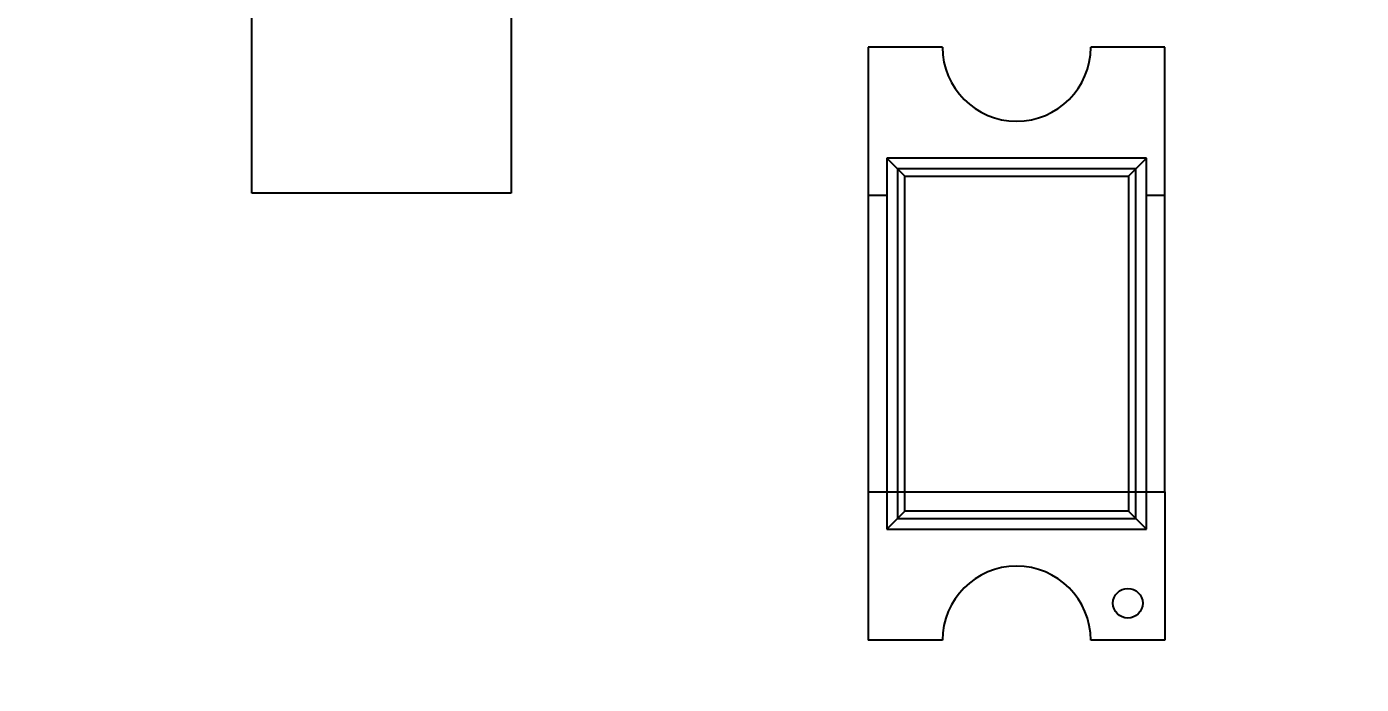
# Model space of a CAD drawing. Header units: millimetres. Extents: x -67 to 102, y -58 to 29.
# Drawn here: x 53.423 to 57.022, y -36.958 to -35.184 of the extents above; entities that cross this region are included whole.
import ezdxf

# ---------------------------------------------------------------- set-up
doc = ezdxf.new("R2010")
doc.units = ezdxf.units.MM
doc.header["$LTSCALE"] = 1.21
doc.header["$MEASUREMENT"] = 0
doc.header["$PDMODE"] = 3
doc.header["$PDSIZE"] = 0.3125
doc.layers.get('0').update_dxf_attribs({"linetype": 'CONTINUOUS'})
doc.layers.get('DEFPOINTS').update_dxf_attribs({"linetype": 'CONTINUOUS'})
doc.layers.add('Dim', color=3, linetype='CONTINUOUS', lineweight=25)
doc.styles.get("Standard").update_dxf_attribs({"font": 'txt', "width": 0.8})
doc.dimstyles.get("Standard").update_dxf_attribs({"dimtxt": 0.15625, "dimasz": 0.1875, "dimexe": 0.125, "dimexo": 0.0625, "dimgap": 0.09, "dimtad": 0, "dimtih": 1, "dimtoh": 1, "dimzin": 4, "dimdsep": 46, "dimtxsty": 'Standard', "dimblk": '_FILLED', "dimblk1": '_FILLED', "dimblk2": '_FILLED', "dimcen": 0.09, "dimazin": 1, "dimtp": 0.01, "dimtm": 0.01, "dimtfac": 1, "dimtofl": 0, "dimtmove": 0, "dimatfit": 3, "dimldrblk": '_FILLED', "dimfxl": 1, "dimtolj": 1, "dimtzin": 4, "dimarcsym": 0})

# ---------------------------------------------------------------- blocks, each defined once
blk = doc.blocks.new('_FILLED')
at = {"color": 0, "linetype": 'ByBlock'}
blk.add_solid([(0, 0), (-1, 0.1667), (-1, -0.1667)], dxfattribs=at)
blk = doc.blocks.new('*D46')
at = {"color": 0, "linetype": 'ByBlock', "lineweight": -2}
for p, q in [((46.8524, -34.0313), (46.8524, -55.0848)), ((77.3324, -34.0313), (77.3324, -55.0848)), ((46.8524, -54.9598), (58.9357, -54.9598)), ((77.3324, -54.9598), (65.2491, -54.9598))]:
    blk.add_line(p, q, dxfattribs=at)
at = {"layer": 'DEFPOINTS', "color": 0, "linetype": 'ByBlock'}
for p in [(46.8524, -33.9688), (77.3324, -33.9688)]:
    blk.add_point(p, dxfattribs=at)
at = {"color": 0, "linetype": 'ByBlock', "lineweight": -2, "xscale": 2, "yscale": 2, "zscale": 2, "rotation": 180}
blk.add_blockref('_FILLED', (46.8524, -54.9598), dxfattribs=at)
at = {"color": 0, "linetype": 'ByBlock', "lineweight": -2, "xscale": 2, "yscale": 2, "zscale": 2}
blk.add_blockref('_FILLED', (77.3324, -54.9598), dxfattribs=at)
at = {"color": 0, "linetype": 'ByBlock', "lineweight": -2, "insert": (62.0924, -54.9598), "char_height": 2, "attachment_point": 5}
blk.add_mtext('\\A1;30.48', dxfattribs=at)

msp = doc.modelspace()

# ---------------------------------------------------------------- linework, layer by layer
at = {"color": 6, "linetype": 'Continuous'}
for p, q in [((54.03, -35.6331), (54.03, -35.0231)), ((54.73, -35.0231), (54.73, -35.6331)), ((54.73, -35.6331), (54.03, -35.6331)), ((55.6924, -36.4389), (55.6924, -36.8389)), ((55.7424, -36.4389), (56.4424, -36.4389)), ((56.4924, -36.4389), (56.4924, -36.8389)), ((55.8924, -36.8389), (55.6924, -36.8389)), ((56.4924, -36.8389), (56.2924, -36.8389))]:
    msp.add_line(p, q, dxfattribs=at)
at = {"color": 7, "linetype": 'Continuous'}
for p, q in [((55.8924, -35.2389), (55.6924, -35.2389)), ((55.6924, -35.2389), (55.6924, -36.4389)), ((56.4924, -35.2389), (56.2924, -35.2389)), ((56.4924, -36.4389), (56.4924, -35.2389)), ((56.4424, -35.5389), (55.7424, -35.5389)), ((55.7424, -35.5389), (55.7908, -35.5872)), ((55.7424, -35.5389), (55.7424, -36.5389)), ((56.4424, -35.5389), (56.3941, -35.5872)), ((56.4424, -36.5389), (56.4424, -35.5389)), ((56.414, -35.5673), (55.7709, -35.5673)), ((55.7709, -35.5673), (55.7709, -36.5105)), ((55.7908, -35.5872), (56.3941, -35.5872)), ((55.7908, -36.4905), (55.7908, -35.5872)), ((56.3941, -35.5872), (56.3941, -36.4905)), ((56.414, -36.5105), (56.414, -35.5673)), ((55.7424, -35.6389), (55.6924, -35.6389)), ((56.4924, -35.6389), (56.4424, -35.6389)), ((55.6924, -36.4389), (55.7424, -36.4389)), ((56.4424, -36.4389), (56.4924, -36.4389)), ((55.7908, -36.4905), (55.7424, -36.5389)), ((55.7709, -36.5105), (56.414, -36.5105)), ((56.3941, -36.4905), (55.7908, -36.4905)), ((56.4424, -36.5389), (56.3941, -36.4905)), ((55.7424, -36.5389), (56.4424, -36.5389))]:
    msp.add_line(p, q, dxfattribs=at)
msp.add_circle((56.3924, -36.7389), 0.04, dxfattribs=at)
msp.add_arc((56.0924, -35.2389), 0.2, 180, 0, dxfattribs=at)
at = {"color": 6, "linetype": 'Continuous'}
msp.add_arc((56.0924, -36.8389), 0.2, 0, 180, dxfattribs=at)

# ---------------------------------------------------------------- dimensions: what is measured, and where the dimension line sits
at = {"layer": 'Dim'}
dim = msp.add_linear_dim(base=(77.3324, -54.9598), p1=(46.8524, -33.9688), p2=(77.3324, -33.9688), dimstyle='Standard', override={"dimtxt": 2, "dimasz": 2, "dimtih": 0, "dimtoh": 0, "dimzin": 0, "dimcen": 0.198, "dimadec": 0, "dimazin": 0, "dimtp": 0, "dimtm": 0, "dimtdec": 4, "dimtzin": 0}, dxfattribs=at)
dim.commit()
dim.dimension.update_dxf_attribs({"geometry": '*D46', "text_midpoint": (62.0924, -54.9598)})

doc.saveas('drawing.dxf')
